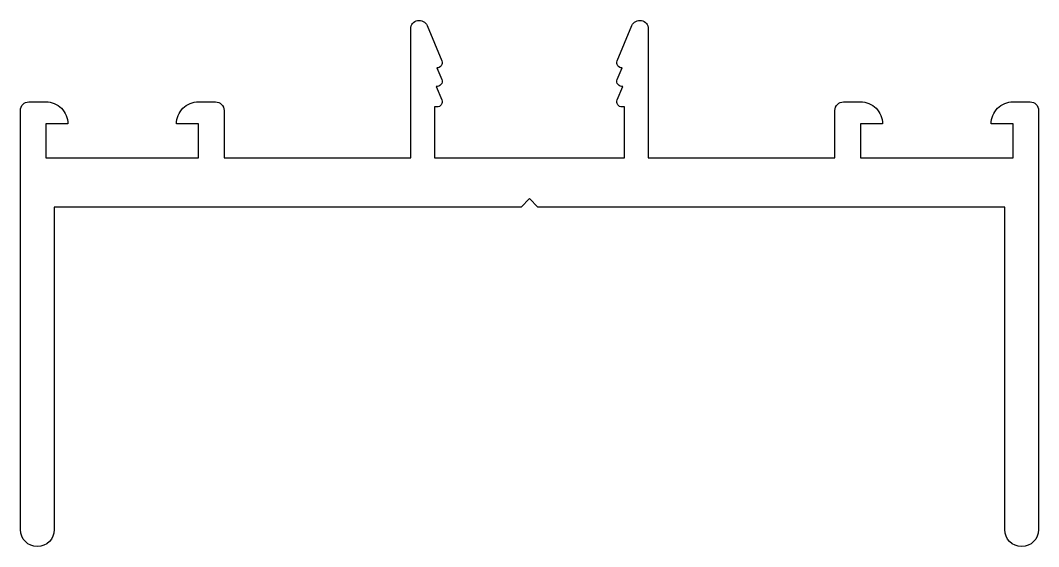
# Model space of a CAD drawing. Extents: x 214.9 to 274.9, y 239.8 to 270.8.
import ezdxf

# ---------------------------------------------------------------- set-up
doc = ezdxf.new("R2010")
doc.units = 0
doc.layers.add('ANA', color=220, linetype='CONTINUOUS')

msp = doc.modelspace()

# ---------------------------------------------------------------- linework, layer by layer
at = {"layer": 'ANA'}
msp.add_lwpolyline([(226.357, 266.03, -0.414214), (226.857, 265.53), (226.857, 262.73), (237.857, 262.73), (237.857, 270.33, -0.819804), (238.819, 270.523), (239.684, 268.446, -0.544205), (239.399, 268.03), (239.684, 267.346, -0.592453), (239.355, 266.935), (239.684, 266.146, -0.535184), (239.407, 265.73), (239.257, 265.73), (239.257, 262.73), (250.457, 262.73), (250.457, 265.73), (250.307, 265.73, -0.535184), (250.03, 266.146), (250.359, 266.935, -0.592453), (250.03, 267.346), (250.315, 268.03, -0.544205), (250.03, 268.446), (250.895, 270.523, -0.819804), (251.857, 270.33), (251.857, 262.73), (262.857, 262.73), (262.857, 265.53, -0.414214), (263.357, 266.03), (264.357, 266.03, -0.414214), (265.657, 264.73), (264.357, 264.73), (264.357, 262.73), (273.357, 262.73), (273.357, 264.73), (272.057, 264.73, -0.414214), (273.357, 266.03), (274.357, 266.03, -0.414214), (274.857, 265.53), (274.857, 240.83, -1), (272.857, 240.83), (272.857, 259.83), (245.357, 259.83), (244.857, 260.33), (244.357, 259.83), (216.857, 259.83), (216.857, 240.83, -1), (214.857, 240.83), (214.857, 265.53, -0.414214), (215.357, 266.03), (216.357, 266.03, -0.414214), (217.657, 264.73), (216.357, 264.73), (216.357, 262.73), (225.357, 262.73), (225.357, 264.73), (224.057, 264.73, -0.414214), (225.357, 266.03)], format="xyb", close=True, dxfattribs=at)

doc.saveas('drawing.dxf')
